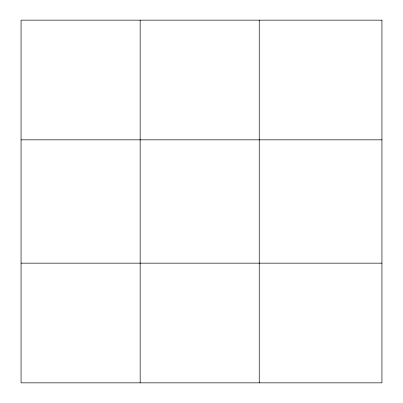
<?xml version="1.0" encoding="UTF-8"?>
<svg xmlns="http://www.w3.org/2000/svg" width="403" height="403" viewBox="0 0 403 403"><rect width="100%" height="100%" fill="white"/><g stroke="black" fill="none" stroke-linecap="round" stroke-linejoin="round"><path stroke-width="0.6" d="M140.153 382.85L140.153 20.15M259.24 382.85L259.24 20.15M21.062 139.841L381.938 139.841M21.062 263.159L381.938 263.159M381.938 20.15L381.938 382.85L21.062 382.85L21.062 20.15L381.938 20.15"/></g></svg>
